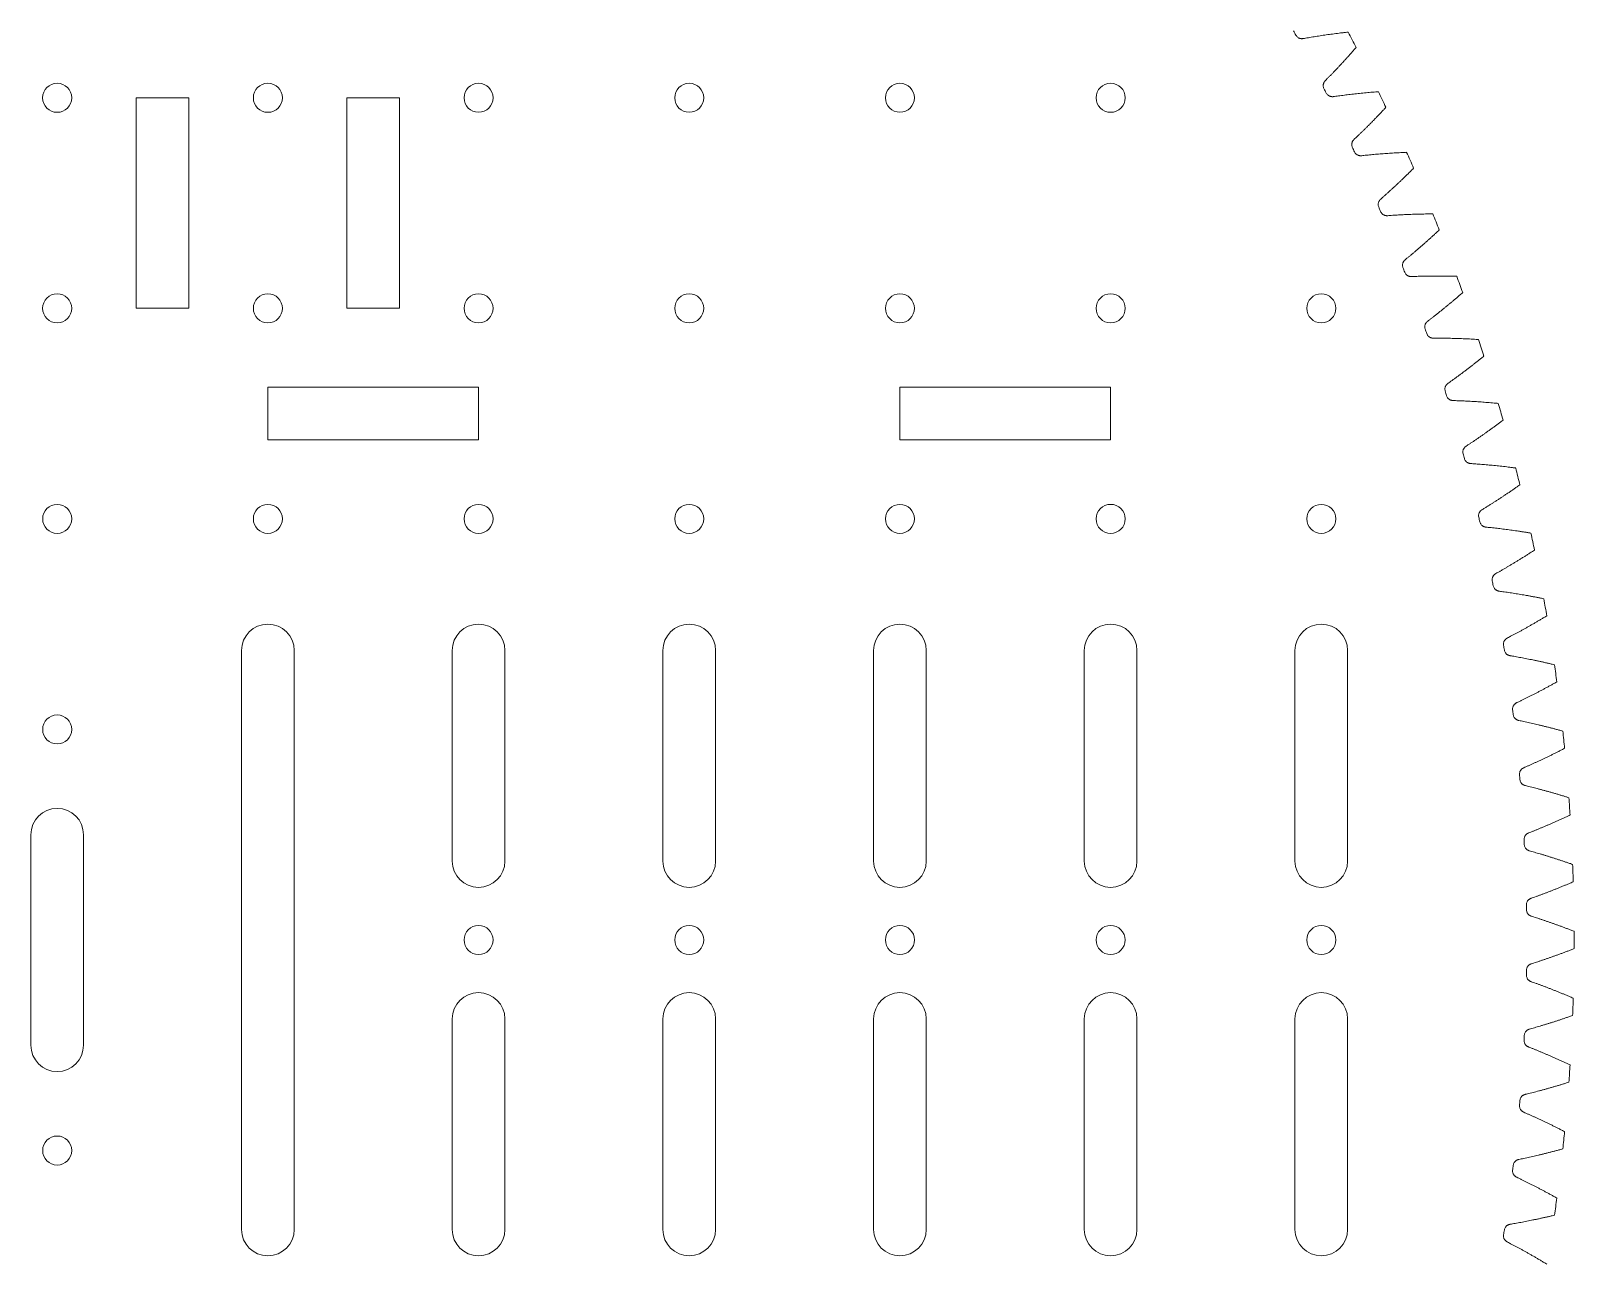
# Model space of a CAD drawing. Header units: inches. Extents: x 0.6 to 19, y 0.5 to 18.9.
# Drawn here: x 11.67 to 18.99, y 8.19 to 14.05 of the extents above; entities that cross this region are included whole.
import ezdxf

# ---------------------------------------------------------------- set-up
doc = ezdxf.new("R2010")
doc.units = ezdxf.units.IN
doc.header["$MEASUREMENT"] = 0

msp = doc.modelspace()

# ---------------------------------------------------------------- linework, layer by layer
at = {"color": 7, "linetype": 'Continuous', "lineweight": 15}
for p, q in [((12.1666, 13.7322), (12.1666, 12.7322)), ((12.4166, 13.7322), (12.1666, 13.7322)), ((12.4166, 13.7322), (12.4166, 12.7322)), ((13.4166, 13.7322), (13.1666, 13.7322)), ((13.1666, 13.7322), (13.1666, 12.7322)), ((13.4166, 12.7322), (13.4166, 13.7322)), ((12.4166, 12.7322), (12.1666, 12.7322)), ((13.1666, 12.7322), (13.4166, 12.7322)), ((12.7916, 12.3572), (12.7916, 12.1072)), ((13.7916, 12.3572), (12.7916, 12.3572)), ((13.7916, 12.3572), (13.7916, 12.1072)), ((15.7916, 12.3572), (15.7916, 12.1072)), ((16.7916, 12.3572), (15.7916, 12.3572)), ((16.7916, 12.3572), (16.7916, 12.1072)), ((13.7916, 12.1072), (12.7916, 12.1072)), ((16.7916, 12.1072), (15.7916, 12.1072)), ((12.6666, 11.1072), (12.6666, 8.3572)), ((12.9166, 8.3572), (12.9166, 11.1072)), ((13.6666, 11.1072), (13.6666, 10.1072)), ((13.9166, 10.1072), (13.9166, 11.1072)), ((14.6666, 11.1072), (14.6666, 10.1072)), ((14.9166, 10.1072), (14.9166, 11.1072)), ((15.6666, 11.1072), (15.6666, 10.1072)), ((15.9166, 10.1072), (15.9166, 11.1072)), ((16.6666, 11.1072), (16.6666, 10.1072)), ((16.9166, 10.1072), (16.9166, 11.1072)), ((17.6666, 11.1072), (17.6666, 10.1072)), ((17.9166, 10.1072), (17.9166, 11.1072)), ((11.6666, 10.2322), (11.6666, 9.2322)), ((11.9166, 9.2322), (11.9166, 10.2322)), ((13.6666, 9.3572), (13.6666, 8.3572)), ((13.9166, 8.3572), (13.9166, 9.3572)), ((14.6666, 9.3572), (14.6666, 8.3572)), ((14.9166, 8.3572), (14.9166, 9.3572)), ((15.6666, 9.3572), (15.6666, 8.3572)), ((15.9166, 8.3572), (15.9166, 9.3572)), ((16.6666, 9.3572), (16.6666, 8.3572)), ((16.9166, 8.3572), (16.9166, 9.3572)), ((17.6666, 9.3572), (17.6666, 8.3572)), ((17.9166, 8.3572), (17.9166, 9.3572))]:
    msp.add_line(p, q, dxfattribs=at)
for centre, radius in [((11.7916, 13.7322), 0.069), ((12.7916, 13.7322), 0.069), ((13.7916, 13.7322), 0.0689), ((14.7916, 13.7322), 0.0689), ((15.7916, 13.7322), 0.0689), ((16.7916, 13.7322), 0.069), ((11.7916, 12.7322), 0.069), ((12.7916, 12.7322), 0.069), ((13.7916, 12.7322), 0.0689), ((14.7916, 12.7322), 0.0689), ((15.7916, 12.7322), 0.0689), ((16.7916, 12.7322), 0.069), ((17.7916, 12.7322), 0.0689), ((11.7916, 11.7322), 0.0689), ((12.7916, 11.7322), 0.0689), ((13.7916, 11.7322), 0.0689), ((14.7916, 11.7322), 0.0689), ((15.7916, 11.7322), 0.0689), ((16.7916, 11.7322), 0.069), ((17.7916, 11.7322), 0.0689), ((11.7916, 10.7322), 0.0689), ((13.7916, 9.7322), 0.0689), ((14.7916, 9.7322), 0.069), ((15.7916, 9.7322), 0.069), ((16.7916, 9.7322), 0.0689), ((17.7916, 9.7322), 0.069), ((11.7916, 8.7322), 0.0689)]:
    msp.add_circle(centre, radius, dxfattribs=at)
for centre, radius, start, end in [((9.7916, 9.7322), 8.975, 28.60553, 28.75711), ((9.7916, 9.7322), 9.2, 27.43615, 27.94847), ((9.7916, 9.7322), 8.975, 26.62751, 26.77909), ((9.7916, 9.7322), 9.2, 25.45813, 25.97044), ((9.7916, 9.7322), 8.975, 24.64948, 24.80106), ((9.7916, 9.7322), 9.2, 23.48011, 23.99242), ((9.7916, 9.7322), 8.975, 22.67146, 22.82304), ((9.7916, 9.7322), 9.2, 21.50208, 22.0144), ((9.7916, 9.7322), 8.975, 20.69344, 20.84502), ((9.7916, 9.7322), 9.2, 19.52406, 20.03638), ((9.7916, 9.7322), 8.975, 18.71542, 18.867), ((9.7916, 9.7322), 9.2, 17.54604, 18.05836), ((9.7916, 9.7322), 8.975, 16.7374, 16.88898), ((9.7916, 9.7322), 9.2, 15.56802, 16.08033), ((9.7916, 9.7322), 8.975, 14.75938, 14.91095), ((9.7916, 9.7322), 9.2, 13.59, 14.10231), ((9.7916, 9.7322), 8.975, 12.78135, 12.93293), ((9.7916, 9.7322), 9.2, 11.61197, 12.12429), ((9.7916, 9.7322), 8.975, 10.80333, 10.95491), ((9.7916, 9.7322), 9.2, 9.63395, 10.14627), ((12.7916, 11.1072), 0.125, 0, 180), ((13.7916, 11.1072), 0.125, 0, 180), ((14.7916, 11.1072), 0.125, 0, 180), ((15.7916, 11.1072), 0.125, 0, 180), ((16.7916, 11.1072), 0.125, 0, 180), ((17.7916, 11.1072), 0.125, 0, 180), ((9.7916, 9.7322), 8.975, 8.82531, 8.97689), ((9.7916, 9.7322), 9.2, 7.65593, 8.16825), ((9.7916, 9.7322), 8.975, 6.84729, 6.99887), ((9.7916, 9.7322), 9.2, 5.67791, 6.19022), ((9.7916, 9.7322), 8.975, 4.86927, 5.02084), ((9.7916, 9.7322), 9.2, 3.69989, 4.2122), ((11.7916, 10.2322), 0.125, 0, 180), ((9.7916, 9.7322), 8.975, 2.89124, 3.04282), ((13.7916, 10.1072), 0.125, 180, 0), ((14.7916, 10.1072), 0.125, 180, 0), ((15.7916, 10.1072), 0.125, 180, 0), ((16.7916, 10.1072), 0.125, 180, 0), ((17.7916, 10.1072), 0.125, 180, 0), ((9.7916, 9.7322), 9.2, 1.72186, 2.23418), ((9.7916, 9.7322), 8.975, 0.91322, 1.0648), ((9.7916, 9.7322), 9.2, 359.74384, 0.25616), ((9.7916, 9.7322), 8.975, 358.9352, 359.08678), ((13.7916, 9.3572), 0.125, 0, 180), ((14.7916, 9.3572), 0.125, 0, 180), ((15.7916, 9.3572), 0.125, 0, 180), ((16.7916, 9.3572), 0.125, 0, 180), ((17.7916, 9.3572), 0.125, 0, 180), ((9.7916, 9.7322), 9.2, 357.76582, 358.27814), ((11.7916, 9.2322), 0.125, 180, 0), ((9.7916, 9.7322), 8.975, 356.95718, 357.10876), ((9.7916, 9.7322), 9.2, 355.7878, 356.30011), ((9.7916, 9.7322), 8.975, 354.97916, 355.13073), ((9.7916, 9.7322), 9.2, 353.80978, 354.32209), ((9.7916, 9.7322), 8.975, 353.00113, 353.15271), ((9.7916, 9.7322), 9.2, 351.83175, 352.34407), ((12.7916, 8.3572), 0.125, 180, 0), ((13.7916, 8.3572), 0.125, 180, 0), ((14.7916, 8.3572), 0.125, 180, 0), ((15.7916, 8.3572), 0.125, 180, 0), ((16.7916, 8.3572), 0.125, 180, 0), ((17.7916, 8.3572), 0.125, 180, 0), ((9.7916, 9.7322), 8.975, 351.02311, 351.17469)]:
    msp.add_arc(centre, radius, start, end, dxfattribs=at)
for points, knots in [([(17.6711, 14.0293), (17.6724, 14.0272), (17.675, 14.0232), (17.6801, 14.0188), (17.6851, 14.0159), (17.6895, 14.0143), (17.6932, 14.0134), (17.6963, 14.013), (17.699, 14.0128), (17.7012, 14.0129), (17.7032, 14.013), (17.705, 14.0132), (17.7095, 14.0139), (17.7178, 14.0155), (17.7302, 14.0176), (17.7438, 14.0199), (17.7577, 14.0222), (17.7717, 14.0245), (17.786, 14.0267), (17.8004, 14.0289), (17.815, 14.031), (17.8299, 14.0331), (17.845, 14.0351), (17.8602, 14.0371), (17.8757, 14.0391), (17.8913, 14.041), (17.9057, 14.0426), (17.9148, 14.0436), (17.9186, 14.0441)], [0, 0, 0, 0, 0.0281422, 0.0544033, 0.076448, 0.0943064, 0.1087144, 0.1205172, 0.1304264, 0.1389802, 0.1465701, 0.1534791, 0.1599127, 0.1988525, 0.2512062, 0.3043093, 0.3581618, 0.4127637, 0.468115, 0.5242158, 0.5810659, 0.6386654, 0.6970143, 0.7561127, 0.8159604, 0.8765575, 0.9379041, 0.9821736, 0.9821736, 0.9821736, 0.9821736]), ([(17.9568, 13.9712), (17.9543, 13.9683), (17.9483, 13.9614), (17.9388, 13.9506), (17.9283, 13.9387), (17.9179, 13.9271), (17.9076, 13.9157), (17.8974, 13.9045), (17.8872, 13.8934), (17.8772, 13.8826), (17.8672, 13.8719), (17.8573, 13.8615), (17.8474, 13.8512), (17.8377, 13.8411), (17.828, 13.8312), (17.8193, 13.8222), (17.8132, 13.8163), (17.8101, 13.813), (17.8089, 13.8116), (17.8077, 13.81), (17.8064, 13.8082), (17.805, 13.806), (17.8035, 13.8032), (17.8021, 13.7996), (17.801, 13.795), (17.8005, 13.7893), (17.8013, 13.7826), (17.8031, 13.7782), (17.804, 13.7759)], [0.0178264, 0.0178264, 0.0178264, 0.0178264, 0.0620959, 0.1234425, 0.1840396, 0.2438873, 0.3029857, 0.3613346, 0.4189341, 0.4757842, 0.531885, 0.5872363, 0.6418382, 0.6956907, 0.7487938, 0.8011475, 0.8400873, 0.8465209, 0.8534299, 0.8610198, 0.8695736, 0.8794828, 0.8912856, 0.9056936, 0.923552, 0.9455967, 0.9718578, 1, 1, 1, 1]), ([(17.8147, 13.7547), (17.816, 13.7526), (17.8184, 13.7486), (17.8233, 13.744), (17.8282, 13.7409), (17.8326, 13.7391), (17.8363, 13.7381), (17.8394, 13.7376), (17.842, 13.7374), (17.8443, 13.7373), (17.8463, 13.7374), (17.8481, 13.7375), (17.8526, 13.7381), (17.861, 13.7394), (17.8734, 13.7411), (17.8871, 13.7429), (17.901, 13.7447), (17.9151, 13.7465), (17.9294, 13.7482), (17.9439, 13.7499), (17.9586, 13.7515), (17.9736, 13.7531), (17.9887, 13.7546), (18.004, 13.7561), (18.0195, 13.7575), (18.0352, 13.7588), (18.0496, 13.76), (18.0588, 13.7607), (18.0626, 13.761)], [0, 0, 0, 0, 0.0281422, 0.0544033, 0.076448, 0.0943064, 0.1087144, 0.1205172, 0.1304264, 0.1389802, 0.1465701, 0.1534791, 0.1599127, 0.1988525, 0.2512062, 0.3043093, 0.3581618, 0.4127637, 0.468115, 0.5242158, 0.5810659, 0.6386654, 0.6970143, 0.7561127, 0.8159604, 0.8765575, 0.9379041, 0.9821736, 0.9821736, 0.9821736, 0.9821736]), ([(18.0983, 13.6869), (18.0957, 13.6841), (18.0894, 13.6773), (18.0795, 13.6668), (18.0687, 13.6554), (18.0579, 13.6441), (18.0472, 13.6331), (18.0366, 13.6222), (18.026, 13.6115), (18.0156, 13.601), (18.0052, 13.5907), (17.995, 13.5806), (17.9848, 13.5707), (17.9747, 13.5609), (17.9647, 13.5514), (17.9557, 13.5427), (17.9494, 13.537), (17.9462, 13.5338), (17.9449, 13.5325), (17.9436, 13.5309), (17.9423, 13.5291), (17.9408, 13.527), (17.9393, 13.5242), (17.9378, 13.5207), (17.9365, 13.5161), (17.9358, 13.5104), (17.9363, 13.5037), (17.938, 13.4993), (17.9388, 13.497)], [0.0178264, 0.0178264, 0.0178264, 0.0178264, 0.0620959, 0.1234425, 0.1840396, 0.2438873, 0.3029857, 0.3613346, 0.4189341, 0.4757842, 0.531885, 0.5872363, 0.6418382, 0.6956907, 0.7487938, 0.8011475, 0.8400873, 0.8465209, 0.8534299, 0.8610198, 0.8695736, 0.8794828, 0.8912856, 0.9056936, 0.923552, 0.9455967, 0.9718578, 1, 1, 1, 1]), ([(17.9488, 13.4754), (17.95, 13.4733), (17.9522, 13.4691), (17.957, 13.4644), (17.9618, 13.4611), (17.9661, 13.4592), (17.9698, 13.458), (17.9728, 13.4574), (17.9754, 13.4571), (17.9777, 13.457), (17.9797, 13.457), (17.9815, 13.4571), (17.986, 13.4574), (17.9945, 13.4585), (18.0069, 13.4597), (18.0207, 13.4611), (18.0347, 13.4624), (18.0488, 13.4637), (18.0632, 13.4649), (18.0777, 13.4661), (18.0925, 13.4672), (18.1075, 13.4683), (18.1226, 13.4693), (18.138, 13.4702), (18.1536, 13.4711), (18.1693, 13.4719), (18.1837, 13.4726), (18.1929, 13.4729), (18.1967, 13.4731)], [0, 0, 0, 0, 0.0281422, 0.0544033, 0.076448, 0.0943064, 0.1087144, 0.1205172, 0.1304264, 0.1389802, 0.1465701, 0.1534791, 0.1599127, 0.1988525, 0.2512062, 0.3043093, 0.3581618, 0.4127637, 0.468115, 0.5242158, 0.5810659, 0.6386654, 0.6970143, 0.7561127, 0.8159604, 0.8765575, 0.9379041, 0.9821736, 0.9821736, 0.9821736, 0.9821736]), ([(18.2298, 13.3978), (18.2271, 13.3951), (18.2206, 13.3886), (18.2104, 13.3784), (18.1992, 13.3674), (18.188, 13.3565), (18.1769, 13.3458), (18.1659, 13.3353), (18.155, 13.325), (18.1442, 13.3149), (18.1335, 13.3049), (18.1229, 13.2952), (18.1124, 13.2856), (18.102, 13.2762), (18.0917, 13.267), (18.0823, 13.2587), (18.0759, 13.2531), (18.0725, 13.2501), (18.0713, 13.2488), (18.0699, 13.2473), (18.0685, 13.2455), (18.0669, 13.2434), (18.0653, 13.2407), (18.0637, 13.2373), (18.0622, 13.2328), (18.0614, 13.2271), (18.0616, 13.2203), (18.0631, 13.2158), (18.0639, 13.2135)], [0.0178264, 0.0178264, 0.0178264, 0.0178264, 0.0620959, 0.1234425, 0.1840396, 0.2438873, 0.3029857, 0.3613346, 0.4189341, 0.4757842, 0.531885, 0.5872363, 0.6418382, 0.6956907, 0.7487938, 0.8011475, 0.8400873, 0.8465209, 0.8534299, 0.8610198, 0.8695736, 0.8794828, 0.8912856, 0.9056936, 0.923552, 0.9455967, 0.9718578, 1, 1, 1, 1]), ([(18.0731, 13.1916), (18.0742, 13.1894), (18.0764, 13.1852), (18.081, 13.1803), (18.0856, 13.1769), (18.0899, 13.1748), (18.0935, 13.1735), (18.0965, 13.1728), (18.0991, 13.1724), (18.1014, 13.1722), (18.1034, 13.1721), (18.1052, 13.1722), (18.1097, 13.1724), (18.1182, 13.1731), (18.1307, 13.1739), (18.1445, 13.1748), (18.1585, 13.1757), (18.1727, 13.1765), (18.1871, 13.1772), (18.2017, 13.1779), (18.2165, 13.1785), (18.2315, 13.179), (18.2467, 13.1795), (18.262, 13.1799), (18.2776, 13.1802), (18.2934, 13.1805), (18.3078, 13.1807), (18.317, 13.1807), (18.3208, 13.1808)], [0, 0, 0, 0, 0.0281422, 0.0544033, 0.076448, 0.0943064, 0.1087144, 0.1205172, 0.1304264, 0.1389802, 0.1465701, 0.1534791, 0.1599127, 0.1988525, 0.2512062, 0.3043093, 0.3581618, 0.4127637, 0.468115, 0.5242158, 0.5810659, 0.6386654, 0.6970143, 0.7561127, 0.8159604, 0.8765575, 0.9379041, 0.9821736, 0.9821736, 0.9821736, 0.9821736]), ([(18.3513, 13.1044), (18.3485, 13.1017), (18.3418, 13.0955), (18.3312, 13.0857), (18.3196, 13.075), (18.3081, 13.0645), (18.2966, 13.0542), (18.2853, 13.0441), (18.2741, 13.0342), (18.2629, 13.0244), (18.2519, 13.0149), (18.2409, 13.0055), (18.2301, 12.9963), (18.2194, 12.9872), (18.2087, 12.9784), (18.1991, 12.9704), (18.1925, 12.9651), (18.189, 12.9621), (18.1877, 12.9609), (18.1863, 12.9595), (18.1848, 12.9578), (18.1832, 12.9557), (18.1815, 12.9531), (18.1797, 12.9497), (18.1781, 12.9452), (18.1771, 12.9395), (18.1771, 12.9328), (18.1785, 12.9283), (18.1792, 12.9259)], [0.0178264, 0.0178264, 0.0178264, 0.0178264, 0.0620959, 0.1234425, 0.1840396, 0.2438873, 0.3029857, 0.3613346, 0.4189341, 0.4757842, 0.531885, 0.5872363, 0.6418382, 0.6956907, 0.7487938, 0.8011475, 0.8400873, 0.8465209, 0.8534299, 0.8610198, 0.8695736, 0.8794828, 0.8912856, 0.9056936, 0.923552, 0.9455967, 0.9718578, 1, 1, 1, 1]), ([(18.1876, 12.9037), (18.1886, 12.9015), (18.1906, 12.8972), (18.195, 12.8921), (18.1996, 12.8886), (18.2037, 12.8863), (18.2073, 12.8849), (18.2103, 12.8841), (18.2129, 12.8836), (18.2152, 12.8833), (18.2172, 12.8832), (18.219, 12.8832), (18.2235, 12.8832), (18.232, 12.8837), (18.2445, 12.884), (18.2583, 12.8845), (18.2724, 12.8848), (18.2866, 12.8851), (18.301, 12.8854), (18.3156, 12.8855), (18.3304, 12.8856), (18.3454, 12.8856), (18.3606, 12.8856), (18.376, 12.8855), (18.3916, 12.8853), (18.4074, 12.885), (18.4218, 12.8847), (18.4309, 12.8844), (18.4348, 12.8843)], [0, 0, 0, 0, 0.0281422, 0.0544033, 0.076448, 0.0943064, 0.1087144, 0.1205172, 0.1304264, 0.1389802, 0.1465701, 0.1534791, 0.1599127, 0.1988525, 0.2512062, 0.3043093, 0.3581618, 0.4127637, 0.468115, 0.5242158, 0.5810659, 0.6386654, 0.6970143, 0.7561127, 0.8159604, 0.8765575, 0.9379041, 0.9821736, 0.9821736, 0.9821736, 0.9821736]), ([(18.4626, 12.8069), (18.4597, 12.8044), (18.4528, 12.7983), (18.4419, 12.7889), (18.4299, 12.7787), (18.418, 12.7686), (18.4062, 12.7587), (18.3946, 12.749), (18.383, 12.7394), (18.3715, 12.7301), (18.3601, 12.7209), (18.3489, 12.7119), (18.3377, 12.7031), (18.3267, 12.6944), (18.3158, 12.6859), (18.3059, 12.6783), (18.2991, 12.6732), (18.2955, 12.6704), (18.2941, 12.6692), (18.2927, 12.6678), (18.2911, 12.6661), (18.2895, 12.6641), (18.2877, 12.6616), (18.2858, 12.6582), (18.284, 12.6538), (18.2828, 12.6482), (18.2826, 12.6415), (18.2838, 12.6369), (18.2844, 12.6345)], [0.0178264, 0.0178264, 0.0178264, 0.0178264, 0.0620959, 0.1234425, 0.1840396, 0.2438873, 0.3029857, 0.3613346, 0.4189341, 0.4757842, 0.531885, 0.5872363, 0.6418382, 0.6956907, 0.7487938, 0.8011475, 0.8400873, 0.8465209, 0.8534299, 0.8610198, 0.8695736, 0.8794828, 0.8912856, 0.9056936, 0.923552, 0.9455967, 0.9718578, 1, 1, 1, 1]), ([(18.292, 12.612), (18.293, 12.6098), (18.2948, 12.6054), (18.2991, 12.6002), (18.3035, 12.5965), (18.3076, 12.5941), (18.3111, 12.5926), (18.3141, 12.5917), (18.3167, 12.5911), (18.3189, 12.5907), (18.3209, 12.5905), (18.3227, 12.5904), (18.3273, 12.5903), (18.3357, 12.5904), (18.3483, 12.5904), (18.3621, 12.5904), (18.3761, 12.5902), (18.3903, 12.59), (18.4048, 12.5898), (18.4194, 12.5894), (18.4342, 12.589), (18.4492, 12.5885), (18.4643, 12.5879), (18.4797, 12.5873), (18.4953, 12.5866), (18.511, 12.5857), (18.5254, 12.5849), (18.5346, 12.5843), (18.5384, 12.5841)], [0, 0, 0, 0, 0.0281422, 0.0544033, 0.076448, 0.0943064, 0.1087144, 0.1205172, 0.1304264, 0.1389802, 0.1465701, 0.1534791, 0.1599127, 0.1988525, 0.2512062, 0.3043093, 0.3581618, 0.4127637, 0.468115, 0.5242158, 0.5810659, 0.6386654, 0.6970143, 0.7561127, 0.8159604, 0.8765575, 0.9379041, 0.9821736, 0.9821736, 0.9821736, 0.9821736]), ([(18.5636, 12.5058), (18.5606, 12.5034), (18.5535, 12.4976), (18.5423, 12.4885), (18.5299, 12.4787), (18.5177, 12.469), (18.5056, 12.4595), (18.4936, 12.4502), (18.4817, 12.4411), (18.4699, 12.4321), (18.4582, 12.4234), (18.4466, 12.4148), (18.4352, 12.4063), (18.4239, 12.398), (18.4126, 12.39), (18.4025, 12.3826), (18.3955, 12.3778), (18.3919, 12.3751), (18.3904, 12.3739), (18.3889, 12.3726), (18.3873, 12.371), (18.3856, 12.3691), (18.3837, 12.3666), (18.3817, 12.3633), (18.3798, 12.359), (18.3784, 12.3534), (18.3779, 12.3467), (18.379, 12.342), (18.3795, 12.3396)], [0.0178264, 0.0178264, 0.0178264, 0.0178264, 0.0620959, 0.1234425, 0.1840396, 0.2438873, 0.3029857, 0.3613346, 0.4189341, 0.4757842, 0.531885, 0.5872363, 0.6418382, 0.6956907, 0.7487938, 0.8011475, 0.8400873, 0.8465209, 0.8534299, 0.8610198, 0.8695736, 0.8794828, 0.8912856, 0.9056936, 0.923552, 0.9455967, 0.9718578, 1, 1, 1, 1]), ([(18.3864, 12.3169), (18.3873, 12.3146), (18.389, 12.3102), (18.393, 12.3048), (18.3973, 12.301), (18.4013, 12.2984), (18.4048, 12.2968), (18.4077, 12.2958), (18.4103, 12.2951), (18.4125, 12.2947), (18.4145, 12.2944), (18.4163, 12.2942), (18.4208, 12.294), (18.4293, 12.2938), (18.4418, 12.2934), (18.4556, 12.2928), (18.4697, 12.2922), (18.4839, 12.2915), (18.4983, 12.2908), (18.5128, 12.2899), (18.5276, 12.289), (18.5426, 12.288), (18.5577, 12.2869), (18.5731, 12.2857), (18.5886, 12.2844), (18.6043, 12.2831), (18.6187, 12.2818), (18.6278, 12.2809), (18.6317, 12.2805)], [0, 0, 0, 0, 0.0281422, 0.0544033, 0.076448, 0.0943064, 0.1087144, 0.1205172, 0.1304264, 0.1389802, 0.1465701, 0.1534791, 0.1599127, 0.1988525, 0.2512062, 0.3043093, 0.3581618, 0.4127637, 0.468115, 0.5242158, 0.5810659, 0.6386654, 0.6970143, 0.7561127, 0.8159604, 0.8765575, 0.9379041, 0.9821736, 0.9821736, 0.9821736, 0.9821736]), ([(18.6541, 12.2014), (18.651, 12.199), (18.6437, 12.1935), (18.6322, 12.1848), (18.6195, 12.1754), (18.607, 12.1662), (18.5945, 12.1571), (18.5822, 12.1482), (18.57, 12.1395), (18.5579, 12.131), (18.5459, 12.1226), (18.5341, 12.1144), (18.5223, 12.1064), (18.5107, 12.0985), (18.4992, 12.0908), (18.4888, 12.0838), (18.4817, 12.0793), (18.478, 12.0767), (18.4765, 12.0756), (18.475, 12.0743), (18.4733, 12.0728), (18.4715, 12.0709), (18.4695, 12.0684), (18.4674, 12.0652), (18.4653, 12.061), (18.4637, 12.0554), (18.4631, 12.0487), (18.4639, 12.0441), (18.4644, 12.0417)], [0.0178264, 0.0178264, 0.0178264, 0.0178264, 0.0620959, 0.1234425, 0.1840396, 0.2438873, 0.3029857, 0.3613346, 0.4189341, 0.4757842, 0.531885, 0.5872363, 0.6418382, 0.6956907, 0.7487938, 0.8011475, 0.8400873, 0.8465209, 0.8534299, 0.8610198, 0.8695736, 0.8794828, 0.8912856, 0.9056936, 0.923552, 0.9455967, 0.9718578, 1, 1, 1, 1]), ([(18.4705, 12.0187), (18.4713, 12.0164), (18.4728, 12.0119), (18.4767, 12.0064), (18.4808, 12.0024), (18.4847, 11.9997), (18.4882, 11.998), (18.4911, 11.9969), (18.4936, 11.9961), (18.4958, 11.9956), (18.4978, 11.9953), (18.4996, 11.995), (18.5041, 11.9946), (18.5126, 11.9942), (18.5251, 11.9933), (18.5389, 11.9923), (18.5528, 11.9912), (18.567, 11.99), (18.5814, 11.9887), (18.5959, 11.9874), (18.6107, 11.9859), (18.6256, 11.9844), (18.6407, 11.9828), (18.656, 11.9811), (18.6715, 11.9793), (18.6871, 11.9774), (18.7014, 11.9756), (18.7105, 11.9744), (18.7143, 11.9739)], [0, 0, 0, 0, 0.0281422, 0.0544033, 0.076448, 0.0943064, 0.1087144, 0.1205172, 0.1304264, 0.1389802, 0.1465701, 0.1534791, 0.1599127, 0.1988525, 0.2512062, 0.3043093, 0.3581618, 0.4127637, 0.468115, 0.5242158, 0.5810659, 0.6386654, 0.6970143, 0.7561127, 0.8159604, 0.8765575, 0.9379041, 0.9821736, 0.9821736, 0.9821736, 0.9821736]), ([(18.734, 11.894), (18.7309, 11.8918), (18.7234, 11.8865), (18.7116, 11.8782), (18.6986, 11.8693), (18.6857, 11.8605), (18.673, 11.8518), (18.6603, 11.8434), (18.6478, 11.8351), (18.6355, 11.827), (18.6232, 11.819), (18.6111, 11.8112), (18.5991, 11.8036), (18.5872, 11.7961), (18.5755, 11.7889), (18.5648, 11.7822), (18.5575, 11.7779), (18.5537, 11.7755), (18.5522, 11.7744), (18.5506, 11.7732), (18.5489, 11.7717), (18.547, 11.7699), (18.545, 11.7675), (18.5428, 11.7644), (18.5405, 11.7602), (18.5387, 11.7547), (18.5378, 11.7481), (18.5386, 11.7434), (18.5389, 11.7409)], [0.0178264, 0.0178264, 0.0178264, 0.0178264, 0.0620959, 0.1234425, 0.1840396, 0.2438873, 0.3029857, 0.3613346, 0.4189341, 0.4757842, 0.531885, 0.5872363, 0.6418382, 0.6956907, 0.7487938, 0.8011475, 0.8400873, 0.8465209, 0.8534299, 0.8610198, 0.8695736, 0.8794828, 0.8912856, 0.9056936, 0.923552, 0.9455967, 0.9718578, 1, 1, 1, 1]), ([(18.5442, 11.7178), (18.5449, 11.7154), (18.5463, 11.7109), (18.55, 11.7053), (18.554, 11.7011), (18.5578, 11.6983), (18.5612, 11.6965), (18.5641, 11.6952), (18.5666, 11.6944), (18.5687, 11.6938), (18.5707, 11.6934), (18.5725, 11.6931), (18.577, 11.6925), (18.5855, 11.6918), (18.5979, 11.6905), (18.6117, 11.689), (18.6256, 11.6874), (18.6397, 11.6858), (18.654, 11.684), (18.6685, 11.6821), (18.6832, 11.6802), (18.6981, 11.6782), (18.7131, 11.676), (18.7283, 11.6738), (18.7437, 11.6714), (18.7593, 11.669), (18.7736, 11.6667), (18.7826, 11.6652), (18.7864, 11.6645)], [0, 0, 0, 0, 0.0281422, 0.0544033, 0.076448, 0.0943064, 0.1087144, 0.1205172, 0.1304264, 0.1389802, 0.1465701, 0.1534791, 0.1599127, 0.1988525, 0.2512062, 0.3043093, 0.3581618, 0.4127637, 0.468115, 0.5242158, 0.5810659, 0.6386654, 0.6970143, 0.7561127, 0.8159604, 0.8765575, 0.9379041, 0.9821736, 0.9821736, 0.9821736, 0.9821736]), ([(18.8033, 11.584), (18.8001, 11.5819), (18.7924, 11.5769), (18.7803, 11.5691), (18.767, 11.5606), (18.7539, 11.5522), (18.7408, 11.544), (18.7279, 11.536), (18.7151, 11.5282), (18.7025, 11.5205), (18.69, 11.513), (18.6776, 11.5056), (18.6653, 11.4984), (18.6532, 11.4913), (18.6412, 11.4844), (18.6303, 11.4782), (18.6229, 11.4741), (18.619, 11.4718), (18.6175, 11.4708), (18.6159, 11.4696), (18.6141, 11.4682), (18.6121, 11.4665), (18.61, 11.4642), (18.6077, 11.4611), (18.6053, 11.457), (18.6033, 11.4516), (18.6022, 11.445), (18.6028, 11.4403), (18.6031, 11.4378)], [0.0178264, 0.0178264, 0.0178264, 0.0178264, 0.0620959, 0.1234425, 0.1840396, 0.2438873, 0.3029857, 0.3613346, 0.4189341, 0.4757842, 0.531885, 0.5872363, 0.6418382, 0.6956907, 0.7487938, 0.8011475, 0.8400873, 0.8465209, 0.8534299, 0.8610198, 0.8695736, 0.8794828, 0.8912856, 0.9056936, 0.923552, 0.9455967, 0.9718578, 1, 1, 1, 1]), ([(18.6075, 11.4145), (18.6082, 11.4121), (18.6094, 11.4076), (18.6129, 11.4018), (18.6168, 11.3975), (18.6205, 11.3946), (18.6238, 11.3926), (18.6266, 11.3913), (18.6291, 11.3904), (18.6312, 11.3897), (18.6332, 11.3892), (18.6349, 11.3888), (18.6394, 11.3881), (18.6478, 11.3871), (18.6603, 11.3853), (18.6739, 11.3834), (18.6878, 11.3813), (18.7019, 11.3792), (18.7161, 11.3769), (18.7305, 11.3746), (18.7451, 11.3721), (18.7599, 11.3696), (18.7749, 11.3669), (18.79, 11.3642), (18.8053, 11.3613), (18.8208, 11.3583), (18.835, 11.3555), (18.844, 11.3537), (18.8477, 11.3529)], [0, 0, 0, 0, 0.0281422, 0.0544033, 0.076448, 0.0943064, 0.1087144, 0.1205172, 0.1304264, 0.1389802, 0.1465701, 0.1534791, 0.1599127, 0.1988525, 0.2512062, 0.3043093, 0.3581618, 0.4127637, 0.468115, 0.5242158, 0.5810659, 0.6386654, 0.6970143, 0.7561127, 0.8159604, 0.8765575, 0.9379041, 0.9821736, 0.9821736, 0.9821736, 0.9821736]), ([(18.8619, 11.2719), (18.8586, 11.2699), (18.8507, 11.2651), (18.8384, 11.2577), (18.8248, 11.2497), (18.8113, 11.2418), (18.798, 11.2341), (18.7849, 11.2265), (18.7718, 11.2191), (18.7589, 11.2118), (18.7461, 11.2048), (18.7335, 11.1978), (18.721, 11.191), (18.7086, 11.1844), (18.6964, 11.1779), (18.6853, 11.1721), (18.6778, 11.1683), (18.6738, 11.1661), (18.6722, 11.1651), (18.6706, 11.164), (18.6687, 11.1627), (18.6667, 11.161), (18.6645, 11.1587), (18.6621, 11.1558), (18.6596, 11.1518), (18.6574, 11.1464), (18.6561, 11.1398), (18.6565, 11.1351), (18.6567, 11.1327)], [0.0178264, 0.0178264, 0.0178264, 0.0178264, 0.0620959, 0.1234425, 0.1840396, 0.2438873, 0.3029857, 0.3613346, 0.4189341, 0.4757842, 0.531885, 0.5872363, 0.6418382, 0.6956907, 0.7487938, 0.8011475, 0.8400873, 0.8465209, 0.8534299, 0.8610198, 0.8695736, 0.8794828, 0.8912856, 0.9056936, 0.923552, 0.9455967, 0.9718578, 1, 1, 1, 1]), ([(18.6604, 11.1092), (18.6609, 11.1068), (18.662, 11.1022), (18.6653, 11.0963), (18.669, 11.0919), (18.6726, 11.0889), (18.6758, 11.0868), (18.6786, 11.0853), (18.681, 11.0843), (18.6832, 11.0836), (18.6851, 11.083), (18.6869, 11.0826), (18.6913, 11.0818), (18.6997, 11.0804), (18.712, 11.0782), (18.7256, 11.0758), (18.7394, 11.0733), (18.7534, 11.0707), (18.7676, 11.0679), (18.7819, 11.0651), (18.7964, 11.0621), (18.8111, 11.0591), (18.8259, 11.0559), (18.841, 11.0526), (18.8562, 11.0492), (18.8716, 11.0457), (18.8856, 11.0424), (18.8945, 11.0403), (18.8983, 11.0394)], [0, 0, 0, 0, 0.0281422, 0.0544033, 0.076448, 0.0943064, 0.1087144, 0.1205172, 0.1304264, 0.1389802, 0.1465701, 0.1534791, 0.1599127, 0.1988525, 0.2512062, 0.3043093, 0.3581618, 0.4127637, 0.468115, 0.5242158, 0.5810659, 0.6386654, 0.6970143, 0.7561127, 0.8159604, 0.8765575, 0.9379041, 0.9821736, 0.9821736, 0.9821736, 0.9821736]), ([(18.9096, 10.9579), (18.9062, 10.956), (18.8982, 10.9515), (18.8856, 10.9446), (18.8718, 10.937), (18.8581, 10.9296), (18.8445, 10.9223), (18.8311, 10.9152), (18.8178, 10.9082), (18.8046, 10.9014), (18.7916, 10.8948), (18.7788, 10.8883), (18.766, 10.882), (18.7535, 10.8758), (18.741, 10.8697), (18.7297, 10.8642), (18.722, 10.8607), (18.718, 10.8586), (18.7164, 10.8578), (18.7147, 10.8567), (18.7128, 10.8554), (18.7108, 10.8538), (18.7085, 10.8516), (18.706, 10.8488), (18.7033, 10.8448), (18.701, 10.8396), (18.6994, 10.833), (18.6996, 10.8283), (18.6997, 10.8258)], [0.0178264, 0.0178264, 0.0178264, 0.0178264, 0.0620959, 0.1234425, 0.1840396, 0.2438873, 0.3029857, 0.3613346, 0.4189341, 0.4757842, 0.531885, 0.5872363, 0.6418382, 0.6956907, 0.7487938, 0.8011475, 0.8400873, 0.8465209, 0.8534299, 0.8610198, 0.8695736, 0.8794828, 0.8912856, 0.9056936, 0.923552, 0.9455967, 0.9718578, 1, 1, 1, 1]), ([(18.7026, 10.8023), (18.7031, 10.7999), (18.704, 10.7952), (18.7071, 10.7892), (18.7106, 10.7847), (18.7141, 10.7815), (18.7173, 10.7793), (18.72, 10.7778), (18.7224, 10.7767), (18.7245, 10.7759), (18.7264, 10.7753), (18.7282, 10.7748), (18.7326, 10.7738), (18.7409, 10.7722), (18.7532, 10.7695), (18.7667, 10.7667), (18.7804, 10.7636), (18.7943, 10.7605), (18.8083, 10.7573), (18.8225, 10.754), (18.8369, 10.7505), (18.8515, 10.7469), (18.8662, 10.7433), (18.8812, 10.7395), (18.8962, 10.7355), (18.9115, 10.7315), (18.9254, 10.7277), (18.9343, 10.7253), (18.938, 10.7243)], [0, 0, 0, 0, 0.0281422, 0.0544033, 0.076448, 0.0943064, 0.1087144, 0.1205172, 0.1304264, 0.1389802, 0.1465701, 0.1534791, 0.1599127, 0.1988525, 0.2512062, 0.3043093, 0.3581618, 0.4127637, 0.468115, 0.5242158, 0.5810659, 0.6386654, 0.6970143, 0.7561127, 0.8159604, 0.8765575, 0.9379041, 0.9821736, 0.9821736, 0.9821736, 0.9821736]), ([(18.9465, 10.6425), (18.9431, 10.6407), (18.9349, 10.6365), (18.9221, 10.6299), (18.908, 10.6228), (18.894, 10.6159), (18.8802, 10.6091), (18.8665, 10.6025), (18.853, 10.596), (18.8396, 10.5897), (18.8264, 10.5835), (18.8133, 10.5774), (18.8004, 10.5715), (18.7876, 10.5658), (18.7749, 10.5601), (18.7635, 10.5551), (18.7557, 10.5518), (18.7515, 10.5499), (18.7499, 10.549), (18.7482, 10.548), (18.7463, 10.5468), (18.7442, 10.5453), (18.7418, 10.5432), (18.7392, 10.5404), (18.7364, 10.5366), (18.7339, 10.5314), (18.7321, 10.5249), (18.7321, 10.5202), (18.7322, 10.5177)], [0.0178264, 0.0178264, 0.0178264, 0.0178264, 0.0620959, 0.1234425, 0.1840396, 0.2438873, 0.3029857, 0.3613346, 0.4189341, 0.4757842, 0.531885, 0.5872363, 0.6418382, 0.6956907, 0.7487938, 0.8011475, 0.8400873, 0.8465209, 0.8534299, 0.8610198, 0.8695736, 0.8794828, 0.8912856, 0.9056936, 0.923552, 0.9455967, 0.9718578, 1, 1, 1, 1]), ([(18.7342, 10.4941), (18.7346, 10.4916), (18.7354, 10.487), (18.7382, 10.4809), (18.7416, 10.4762), (18.745, 10.4729), (18.7481, 10.4706), (18.7508, 10.469), (18.7531, 10.4678), (18.7552, 10.4669), (18.7571, 10.4663), (18.7588, 10.4657), (18.7632, 10.4645), (18.7715, 10.4627), (18.7836, 10.4596), (18.7971, 10.4563), (18.8106, 10.4528), (18.8244, 10.4492), (18.8383, 10.4455), (18.8524, 10.4416), (18.8667, 10.4377), (18.8811, 10.4336), (18.8957, 10.4294), (18.9105, 10.4251), (18.9254, 10.4207), (18.9406, 10.4161), (18.9543, 10.4119), (18.9631, 10.4091), (18.9668, 10.408)], [0, 0, 0, 0, 0.0281422, 0.0544033, 0.076448, 0.0943064, 0.1087144, 0.1205172, 0.1304264, 0.1389802, 0.1465701, 0.1534791, 0.1599127, 0.1988525, 0.2512062, 0.3043093, 0.3581618, 0.4127637, 0.468115, 0.5242158, 0.5810659, 0.6386654, 0.6970143, 0.7561127, 0.8159604, 0.8765575, 0.9379041, 0.9821736, 0.9821736, 0.9821736, 0.9821736]), ([(18.9724, 10.3259), (18.969, 10.3243), (18.9607, 10.3204), (18.9476, 10.3143), (18.9333, 10.3077), (18.9191, 10.3012), (18.905, 10.2949), (18.8912, 10.2887), (18.8774, 10.2827), (18.8638, 10.2768), (18.8504, 10.2711), (18.8371, 10.2655), (18.824, 10.2601), (18.811, 10.2547), (18.7982, 10.2496), (18.7865, 10.2449), (18.7786, 10.2419), (18.7744, 10.2401), (18.7728, 10.2393), (18.771, 10.2384), (18.7691, 10.2373), (18.7669, 10.2358), (18.7645, 10.2338), (18.7617, 10.2311), (18.7588, 10.2273), (18.7561, 10.2223), (18.7541, 10.2159), (18.754, 10.2111), (18.754, 10.2087)], [0.0178264, 0.0178264, 0.0178264, 0.0178264, 0.0620959, 0.1234425, 0.1840396, 0.2438873, 0.3029857, 0.3613346, 0.4189341, 0.4757842, 0.531885, 0.5872363, 0.6418382, 0.6956907, 0.7487938, 0.8011475, 0.8400873, 0.8465209, 0.8534299, 0.8610198, 0.8695736, 0.8794828, 0.8912856, 0.9056936, 0.923552, 0.9455967, 0.9718578, 1, 1, 1, 1]), ([(18.7552, 10.1849), (18.7555, 10.1825), (18.7561, 10.1778), (18.7587, 10.1716), (18.762, 10.1669), (18.7653, 10.1634), (18.7682, 10.161), (18.7709, 10.1593), (18.7732, 10.1581), (18.7752, 10.1571), (18.7771, 10.1564), (18.7788, 10.1558), (18.7831, 10.1544), (18.7913, 10.1523), (18.8034, 10.1488), (18.8167, 10.145), (18.8301, 10.141), (18.8438, 10.137), (18.8576, 10.1328), (18.8715, 10.1285), (18.8856, 10.124), (18.8999, 10.1195), (18.9144, 10.1148), (18.929, 10.11), (18.9438, 10.105), (18.9587, 10.0999), (18.9723, 10.0952), (18.981, 10.0922), (18.9846, 10.0909)], [0, 0, 0, 0, 0.0281422, 0.0544033, 0.076448, 0.0943064, 0.1087144, 0.1205172, 0.1304264, 0.1389802, 0.1465701, 0.1534791, 0.1599127, 0.1988525, 0.2512062, 0.3043093, 0.3581618, 0.4127637, 0.468115, 0.5242158, 0.5810659, 0.6386654, 0.6970143, 0.7561127, 0.8159604, 0.8765575, 0.9379041, 0.9821736, 0.9821736, 0.9821736, 0.9821736]), ([(18.9875, 10.0087), (18.9839, 10.0072), (18.9755, 10.0035), (18.9622, 9.9979), (18.9477, 9.9918), (18.9333, 9.9858), (18.919, 9.98), (18.9049, 9.9743), (18.891, 9.9688), (18.8772, 9.9634), (18.8636, 9.9581), (18.8501, 9.953), (18.8368, 9.948), (18.8237, 9.9431), (18.8107, 9.9384), (18.7989, 9.9341), (18.7908, 9.9314), (18.7866, 9.9298), (18.7849, 9.929), (18.7831, 9.9282), (18.7811, 9.9271), (18.7789, 9.9257), (18.7764, 9.9238), (18.7736, 9.9212), (18.7706, 9.9175), (18.7677, 9.9125), (18.7655, 9.9062), (18.7652, 9.9015), (18.7651, 9.899)], [0.0178264, 0.0178264, 0.0178264, 0.0178264, 0.0620959, 0.1234425, 0.1840396, 0.2438873, 0.3029857, 0.3613346, 0.4189341, 0.4757842, 0.531885, 0.5872363, 0.6418382, 0.6956907, 0.7487938, 0.8011475, 0.8400873, 0.8465209, 0.8534299, 0.8610198, 0.8695736, 0.8794828, 0.8912856, 0.9056936, 0.923552, 0.9455967, 0.9718578, 1, 1, 1, 1]), ([(18.7655, 9.8753), (18.7657, 9.8728), (18.7661, 9.8681), (18.7686, 9.8619), (18.7716, 9.857), (18.7748, 9.8535), (18.7777, 9.8509), (18.7803, 9.8491), (18.7825, 9.8478), (18.7845, 9.8468), (18.7864, 9.846), (18.7881, 9.8453), (18.7924, 9.8438), (18.8005, 9.8414), (18.8124, 9.8375), (18.8255, 9.8332), (18.8389, 9.8288), (18.8523, 9.8243), (18.866, 9.8196), (18.8798, 9.8148), (18.8937, 9.8099), (18.9079, 9.8049), (18.9221, 9.7997), (18.9366, 9.7944), (18.9512, 9.7889), (18.9659, 9.7833), (18.9794, 9.7781), (18.9879, 9.7748), (18.9915, 9.7734)], [0, 0, 0, 0, 0.0281422, 0.0544033, 0.076448, 0.0943064, 0.1087144, 0.1205172, 0.1304264, 0.1389802, 0.1465701, 0.1534791, 0.1599127, 0.1988525, 0.2512062, 0.3043093, 0.3581618, 0.4127637, 0.468115, 0.5242158, 0.5810659, 0.6386654, 0.6970143, 0.7561127, 0.8159604, 0.8765575, 0.9379041, 0.9821736, 0.9821736, 0.9821736, 0.9821736]), ([(18.9915, 9.6911), (18.9879, 9.6897), (18.9794, 9.6864), (18.9659, 9.6812), (18.9512, 9.6756), (18.9366, 9.6701), (18.9221, 9.6648), (18.9079, 9.6596), (18.8937, 9.6546), (18.8798, 9.6496), (18.866, 9.6449), (18.8523, 9.6402), (18.8389, 9.6357), (18.8255, 9.6312), (18.8124, 9.627), (18.8005, 9.6231), (18.7924, 9.6206), (18.7881, 9.6192), (18.7864, 9.6185), (18.7845, 9.6177), (18.7825, 9.6167), (18.7803, 9.6154), (18.7777, 9.6135), (18.7748, 9.611), (18.7716, 9.6075), (18.7686, 9.6026), (18.7661, 9.5964), (18.7657, 9.5916), (18.7655, 9.5892)], [0.0178264, 0.0178264, 0.0178264, 0.0178264, 0.0620959, 0.1234425, 0.1840396, 0.2438873, 0.3029857, 0.3613346, 0.4189341, 0.4757842, 0.531885, 0.5872363, 0.6418382, 0.6956907, 0.7487938, 0.8011475, 0.8400873, 0.8465209, 0.8534299, 0.8610198, 0.8695736, 0.8794828, 0.8912856, 0.9056936, 0.923552, 0.9455967, 0.9718578, 1, 1, 1, 1]), ([(18.7651, 9.5655), (18.7652, 9.563), (18.7655, 9.5583), (18.7677, 9.5519), (18.7706, 9.547), (18.7736, 9.5433), (18.7764, 9.5407), (18.7789, 9.5388), (18.7811, 9.5374), (18.7831, 9.5363), (18.7849, 9.5354), (18.7866, 9.5347), (18.7908, 9.5331), (18.7989, 9.5304), (18.8107, 9.5261), (18.8237, 9.5214), (18.8368, 9.5165), (18.8501, 9.5115), (18.8636, 9.5064), (18.8772, 9.5011), (18.891, 9.4957), (18.9049, 9.4902), (18.919, 9.4845), (18.9333, 9.4787), (18.9477, 9.4727), (18.9622, 9.4666), (18.9755, 9.461), (18.9839, 9.4573), (18.9875, 9.4558)], [0, 0, 0, 0, 0.0281422, 0.0544033, 0.076448, 0.0943064, 0.1087144, 0.1205172, 0.1304264, 0.1389802, 0.1465701, 0.1534791, 0.1599127, 0.1988525, 0.2512062, 0.3043093, 0.3581618, 0.4127637, 0.468115, 0.5242158, 0.5810659, 0.6386654, 0.6970143, 0.7561127, 0.8159604, 0.8765575, 0.9379041, 0.9821736, 0.9821736, 0.9821736, 0.9821736]), ([(18.9846, 9.3736), (18.981, 9.3723), (18.9723, 9.3693), (18.9587, 9.3646), (18.9438, 9.3595), (18.929, 9.3545), (18.9144, 9.3497), (18.8999, 9.345), (18.8856, 9.3404), (18.8715, 9.336), (18.8576, 9.3317), (18.8438, 9.3275), (18.8301, 9.3234), (18.8167, 9.3195), (18.8034, 9.3157), (18.7913, 9.3122), (18.7831, 9.31), (18.7788, 9.3087), (18.7771, 9.3081), (18.7752, 9.3074), (18.7732, 9.3064), (18.7709, 9.3052), (18.7682, 9.3034), (18.7653, 9.301), (18.762, 9.2976), (18.7587, 9.2928), (18.7561, 9.2867), (18.7555, 9.282), (18.7552, 9.2795)], [0.0178264, 0.0178264, 0.0178264, 0.0178264, 0.0620959, 0.1234425, 0.1840396, 0.2438873, 0.3029857, 0.3613346, 0.4189341, 0.4757842, 0.531885, 0.5872363, 0.6418382, 0.6956907, 0.7487938, 0.8011475, 0.8400873, 0.8465209, 0.8534299, 0.8610198, 0.8695736, 0.8794828, 0.8912856, 0.9056936, 0.923552, 0.9455967, 0.9718578, 1, 1, 1, 1]), ([(18.754, 9.2558), (18.754, 9.2534), (18.7541, 9.2486), (18.7561, 9.2422), (18.7588, 9.2371), (18.7617, 9.2334), (18.7645, 9.2307), (18.7669, 9.2287), (18.7691, 9.2272), (18.771, 9.2261), (18.7728, 9.2251), (18.7744, 9.2244), (18.7786, 9.2226), (18.7865, 9.2196), (18.7982, 9.2149), (18.811, 9.2097), (18.824, 9.2044), (18.8371, 9.199), (18.8504, 9.1934), (18.8638, 9.1876), (18.8774, 9.1818), (18.8912, 9.1757), (18.905, 9.1696), (18.9191, 9.1633), (18.9333, 9.1568), (18.9476, 9.1502), (18.9607, 9.1441), (18.969, 9.1402), (18.9724, 9.1386)], [0, 0, 0, 0, 0.0281422, 0.0544033, 0.076448, 0.0943064, 0.1087144, 0.1205172, 0.1304264, 0.1389802, 0.1465701, 0.1534791, 0.1599127, 0.1988525, 0.2512062, 0.3043093, 0.3581618, 0.4127637, 0.468115, 0.5242158, 0.5810659, 0.6386654, 0.6970143, 0.7561127, 0.8159604, 0.8765575, 0.9379041, 0.9821736, 0.9821736, 0.9821736, 0.9821736]), ([(18.9668, 9.0565), (18.9631, 9.0553), (18.9543, 9.0526), (18.9406, 9.0484), (18.9254, 9.0438), (18.9105, 9.0394), (18.8957, 9.035), (18.8811, 9.0309), (18.8667, 9.0268), (18.8524, 9.0228), (18.8383, 9.019), (18.8244, 9.0153), (18.8106, 9.0117), (18.7971, 9.0082), (18.7836, 9.0049), (18.7715, 9.0018), (18.7632, 8.9999), (18.7588, 8.9988), (18.7571, 8.9982), (18.7552, 8.9975), (18.7531, 8.9967), (18.7508, 8.9955), (18.7481, 8.9939), (18.745, 8.9916), (18.7416, 8.9883), (18.7382, 8.9836), (18.7354, 8.9775), (18.7346, 8.9728), (18.7342, 8.9704)], [0.0178264, 0.0178264, 0.0178264, 0.0178264, 0.0620959, 0.1234425, 0.1840396, 0.2438873, 0.3029857, 0.3613346, 0.4189341, 0.4757842, 0.531885, 0.5872363, 0.6418382, 0.6956907, 0.7487938, 0.8011475, 0.8400873, 0.8465209, 0.8534299, 0.8610198, 0.8695736, 0.8794828, 0.8912856, 0.9056936, 0.923552, 0.9455967, 0.9718578, 1, 1, 1, 1]), ([(18.7322, 8.9468), (18.7321, 8.9443), (18.7321, 8.9396), (18.7339, 8.9331), (18.7364, 8.9279), (18.7392, 8.9241), (18.7418, 8.9213), (18.7442, 8.9192), (18.7463, 8.9177), (18.7482, 8.9164), (18.7499, 8.9154), (18.7515, 8.9146), (18.7557, 8.9127), (18.7635, 8.9094), (18.7749, 8.9043), (18.7876, 8.8987), (18.8004, 8.893), (18.8133, 8.8871), (18.8264, 8.881), (18.8396, 8.8748), (18.853, 8.8685), (18.8665, 8.862), (18.8802, 8.8554), (18.894, 8.8486), (18.908, 8.8416), (18.9221, 8.8345), (18.9349, 8.828), (18.9431, 8.8238), (18.9465, 8.822)], [0, 0, 0, 0, 0.0281422, 0.0544033, 0.076448, 0.0943064, 0.1087144, 0.1205172, 0.1304264, 0.1389802, 0.1465701, 0.1534791, 0.1599127, 0.1988525, 0.2512062, 0.3043093, 0.3581618, 0.4127637, 0.468115, 0.5242158, 0.5810659, 0.6386654, 0.6970143, 0.7561127, 0.8159604, 0.8765575, 0.9379041, 0.9821736, 0.9821736, 0.9821736, 0.9821736]), ([(18.938, 8.7402), (18.9343, 8.7392), (18.9254, 8.7367), (18.9115, 8.733), (18.8962, 8.7289), (18.8812, 8.725), (18.8662, 8.7212), (18.8515, 8.7175), (18.8369, 8.714), (18.8225, 8.7105), (18.8083, 8.7072), (18.7943, 8.704), (18.7804, 8.7008), (18.7667, 8.6978), (18.7532, 8.6949), (18.7409, 8.6923), (18.7326, 8.6907), (18.7282, 8.6897), (18.7264, 8.6892), (18.7245, 8.6886), (18.7224, 8.6878), (18.72, 8.6867), (18.7173, 8.6852), (18.7141, 8.683), (18.7106, 8.6798), (18.7071, 8.6752), (18.704, 8.6693), (18.7031, 8.6646), (18.7026, 8.6622)], [0.0178264, 0.0178264, 0.0178264, 0.0178264, 0.0620959, 0.1234425, 0.1840396, 0.2438873, 0.3029857, 0.3613346, 0.4189341, 0.4757842, 0.531885, 0.5872363, 0.6418382, 0.6956907, 0.7487938, 0.8011475, 0.8400873, 0.8465209, 0.8534299, 0.8610198, 0.8695736, 0.8794828, 0.8912856, 0.9056936, 0.923552, 0.9455967, 0.9718578, 1, 1, 1, 1]), ([(18.6997, 8.6386), (18.6996, 8.6362), (18.6994, 8.6315), (18.701, 8.6249), (18.7033, 8.6197), (18.706, 8.6157), (18.7085, 8.6128), (18.7108, 8.6107), (18.7128, 8.6091), (18.7147, 8.6078), (18.7164, 8.6067), (18.718, 8.6058), (18.722, 8.6038), (18.7297, 8.6002), (18.741, 8.5948), (18.7535, 8.5887), (18.766, 8.5825), (18.7788, 8.5762), (18.7916, 8.5697), (18.8046, 8.563), (18.8178, 8.5562), (18.8311, 8.5493), (18.8445, 8.5422), (18.8581, 8.5349), (18.8718, 8.5275), (18.8856, 8.5199), (18.8982, 8.5129), (18.9062, 8.5085), (18.9096, 8.5066)], [0, 0, 0, 0, 0.0281422, 0.0544033, 0.076448, 0.0943064, 0.1087144, 0.1205172, 0.1304264, 0.1389802, 0.1465701, 0.1534791, 0.1599127, 0.1988525, 0.2512062, 0.3043093, 0.3581618, 0.4127637, 0.468115, 0.5242158, 0.5810659, 0.6386654, 0.6970143, 0.7561127, 0.8159604, 0.8765575, 0.9379041, 0.9821736, 0.9821736, 0.9821736, 0.9821736]), ([(18.8983, 8.4251), (18.8945, 8.4242), (18.8856, 8.4221), (18.8716, 8.4188), (18.8562, 8.4153), (18.841, 8.4119), (18.8259, 8.4086), (18.8111, 8.4054), (18.7964, 8.4024), (18.7819, 8.3994), (18.7676, 8.3966), (18.7534, 8.3938), (18.7394, 8.3912), (18.7256, 8.3887), (18.712, 8.3862), (18.6997, 8.384), (18.6913, 8.3827), (18.6869, 8.3819), (18.6851, 8.3814), (18.6832, 8.3809), (18.681, 8.3802), (18.6786, 8.3791), (18.6758, 8.3777), (18.6726, 8.3756), (18.669, 8.3726), (18.6653, 8.3681), (18.662, 8.3623), (18.6609, 8.3577), (18.6604, 8.3553)], [0.0178264, 0.0178264, 0.0178264, 0.0178264, 0.0620959, 0.1234425, 0.1840396, 0.2438873, 0.3029857, 0.3613346, 0.4189341, 0.4757842, 0.531885, 0.5872363, 0.6418382, 0.6956907, 0.7487938, 0.8011475, 0.8400873, 0.8465209, 0.8534299, 0.8610198, 0.8695736, 0.8794828, 0.8912856, 0.9056936, 0.923552, 0.9455967, 0.9718578, 1, 1, 1, 1]), ([(18.6567, 8.3318), (18.6565, 8.3294), (18.6561, 8.3246), (18.6574, 8.3181), (18.6596, 8.3127), (18.6621, 8.3087), (18.6645, 8.3057), (18.6667, 8.3035), (18.6687, 8.3018), (18.6706, 8.3005), (18.6722, 8.2993), (18.6738, 8.2984), (18.6778, 8.2962), (18.6853, 8.2924), (18.6964, 8.2865), (18.7086, 8.2801), (18.721, 8.2734), (18.7335, 8.2667), (18.7461, 8.2597), (18.7589, 8.2526), (18.7718, 8.2454), (18.7849, 8.238), (18.798, 8.2304), (18.8113, 8.2227), (18.8248, 8.2148), (18.8384, 8.2068), (18.8507, 8.1993), (18.8586, 8.1946), (18.8619, 8.1926)], [0, 0, 0, 0, 0.0281422, 0.0544033, 0.076448, 0.0943064, 0.1087144, 0.1205172, 0.1304264, 0.1389802, 0.1465701, 0.1534791, 0.1599127, 0.1988525, 0.2512062, 0.3043093, 0.3581618, 0.4127637, 0.468115, 0.5242158, 0.5810659, 0.6386654, 0.6970143, 0.7561127, 0.8159604, 0.8765575, 0.9379041, 0.9821736, 0.9821736, 0.9821736, 0.9821736])]:
    msp.add_open_spline(points, degree=3, knots=knots, dxfattribs=at)

doc.saveas('drawing.dxf')
